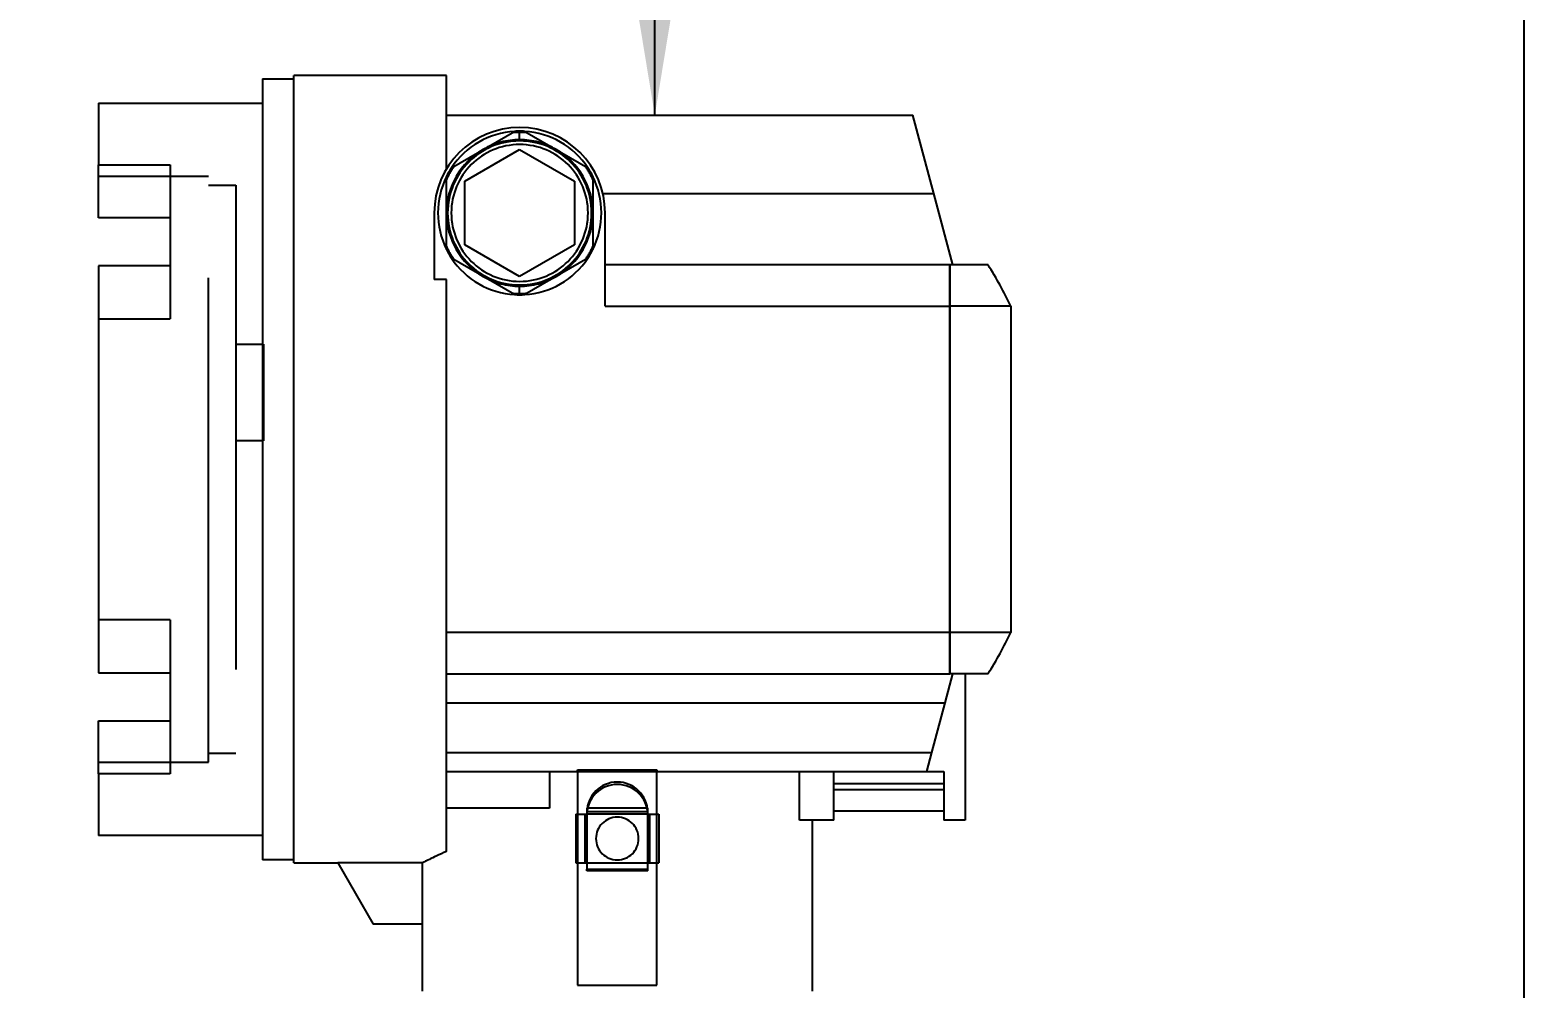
# Model space of a CAD drawing. Header units: metres. Extents: x 0 to 21025, y 0 to 14850.
# Drawn here: x 6137.6 to 6382.5, y 6479.7 to 6636.7 of the extents above; entities that cross this region are included whole.
import ezdxf

# ---------------------------------------------------------------- set-up
doc = ezdxf.new("R2010")
doc.units = ezdxf.units.M
doc.header["$LTSCALE"] = 25
doc.linetypes.add('HIDDEN2', pattern=[4.7625, 3.175, -1.5875])
for name, color, linetype in [('18_COTAS', 7, 'Continuous'), ('SDM', 7, 'Continuous'), ('SL4', 4, 'Continuous'), ('ST1', 7, 'HIDDEN2')]:
    doc.layers.add(name, color=color, linetype=linetype)
doc.styles.add('ROMANS', font='ROMANS.SHX')
doc.dimstyles.new('25___1-25', dxfattribs={"dimscale": 25, "dimtxt": 2.5, "dimasz": 2, "dimexe": 1.5, "dimexo": 1, "dimgap": 0.5, "dimtad": 1, "dimzin": 12, "dimtxsty": 'ROMANS', "dimcen": 0, "dimclrd": 256, "dimclre": 256, "dimclrt": 3, "dimazin": 3, "dimtfac": 1, "dimtmove": 0, "dimatfit": 0, "dimfxl": 1, "dimlwd": -1, "dimlwe": -1, "dimarcsym": 0})

# ---------------------------------------------------------------- blocks, each defined once
blk = doc.blocks.new('*D13')
at = {"layer": '18_COTAS', "transparency": 16777216}
for p, q in [((2083.56, 6357.87), (2083.56, 7037.95)), ((6382.51, 6357.87), (6382.51, 7037.95)), ((2133.56, 7000.45), (6332.51, 7000.45))]:
    blk.add_line(p, q, dxfattribs=at)
for points in [[(2133.56, 7008.78), (2133.56, 6992.11), (2083.56, 7000.45)], [(6332.51, 7008.78), (6332.51, 6992.11), (6382.51, 7000.45)]]:
    blk.add_solid(points, dxfattribs=at)
at = {"layer": 'Defpoints', "color": 0, "transparency": 16777216}
for p in [(6382.51, 7000.45), (2083.56, 6332.87), (6382.51, 6332.87)]:
    blk.add_point(p, dxfattribs=at)
at = {"layer": '18_COTAS', "color": 3, "transparency": 16777216, "insert": (4233.04, 7050.15), "char_height": 62.5, "attachment_point": 5, "style": 'ROMANS'}
blk.add_mtext('4298,95', dxfattribs=at)

msp = doc.modelspace()

# ---------------------------------------------------------------- linework, layer by layer
at = {"layer": 'SL4'}
for p, q in [((6175.772, 6628.668), (6180.892, 6628.668)), ((6175.772, 6628.668), (6175.772, 6500.668)), ((6180.892, 6500.168), (6180.892, 6629.168)), ((6205.892, 6629.168), (6180.892, 6629.168)), ((6205.892, 6613.879), (6205.892, 6629.168)), ((6148.892, 6624.668), (6148.892, 6614.553)), ((6148.892, 6624.668), (6175.772, 6624.668)), ((6205.892, 6622.668), (6282.327, 6622.668)), ((6285.756, 6609.871), (6282.327, 6622.668)), ((6206.727, 6614.079), (6217.056, 6620.042)), ((6218.727, 6620.042), (6229.056, 6614.079)), ((6208.892, 6611.864), (6217.892, 6617.06)), ((6217.892, 6617.06), (6226.892, 6611.864)), ((6148.892, 6614.553), (6160.592, 6614.553)), ((6148.892, 6605.858), (6148.892, 6614.553)), ((6160.592, 6614.553), (6160.592, 6598.007)), ((6205.892, 6600.705), (6205.892, 6612.631)), ((6229.892, 6612.631), (6229.892, 6600.705)), ((6208.892, 6601.472), (6208.892, 6611.864)), ((6226.892, 6611.864), (6226.892, 6601.472)), ((6231.52, 6609.871), (6285.756, 6609.871)), ((6288.892, 6598.168), (6285.756, 6609.871)), ((6160.592, 6605.858), (6148.892, 6605.858)), ((6203.892, 6606.668), (6203.892, 6595.781)), ((6231.892, 6591.389), (6231.892, 6606.668)), ((6217.892, 6596.276), (6208.892, 6601.472)), ((6226.892, 6601.472), (6217.892, 6596.276)), ((6148.892, 6598.007), (6148.892, 6531.329)), ((6160.592, 6598.007), (6148.892, 6598.007)), ((6217.056, 6593.294), (6206.727, 6599.257)), ((6229.056, 6599.257), (6218.727, 6593.294)), ((6288.392, 6598.168), (6231.892, 6598.168)), ((6288.392, 6598.168), (6288.392, 6591.389)), ((6294.655, 6598.168), (6288.392, 6598.168)), ((6205.892, 6595.781), (6203.892, 6595.781)), ((6205.892, 6502.056), (6205.892, 6595.781)), ((6231.892, 6591.389), (6288.392, 6591.389)), ((6288.392, 6591.389), (6288.392, 6537.947)), ((6298.392, 6591.389), (6288.392, 6591.389)), ((6298.392, 6591.389), (6298.392, 6537.947)), ((6288.392, 6537.947), (6205.892, 6537.947)), ((6288.392, 6537.947), (6288.392, 6531.168)), ((6298.392, 6537.947), (6288.392, 6537.947)), ((6148.892, 6531.329), (6160.592, 6531.329)), ((6160.592, 6531.329), (6160.592, 6514.783)), ((6205.892, 6531.168), (6288.392, 6531.168)), ((6287.623, 6526.432), (6288.892, 6531.168)), ((6294.655, 6531.168), (6288.392, 6531.168)), ((6290.892, 6531.168), (6290.892, 6507.168)), ((6205.892, 6526.432), (6287.623, 6526.432)), ((6285.434, 6518.265), (6287.623, 6526.432)), ((6148.892, 6523.477), (6160.592, 6523.477)), ((6148.892, 6514.783), (6148.892, 6523.477)), ((6205.892, 6518.265), (6285.434, 6518.265)), ((6284.604, 6515.168), (6285.434, 6518.265)), ((6148.892, 6514.783), (6148.892, 6504.668)), ((6160.592, 6514.783), (6148.892, 6514.783)), ((6205.892, 6515.168), (6284.604, 6515.168)), ((6222.756, 6515.168), (6222.756, 6509.168)), ((6263.754, 6507.168), (6263.754, 6515.168)), ((6269.392, 6507.168), (6269.392, 6515.168)), ((6284.604, 6515.168), (6287.392, 6515.168)), ((6287.392, 6515.168), (6287.392, 6507.168)), ((6269.392, 6513.168), (6287.392, 6513.168)), ((6269.392, 6512.219), (6287.392, 6512.219)), ((6222.756, 6509.168), (6205.892, 6509.168)), ((6269.392, 6507.168), (6263.754, 6507.168)), ((6265.892, 6479.168), (6265.892, 6507.168)), ((6287.392, 6508.668), (6269.392, 6508.668)), ((6290.892, 6507.168), (6287.392, 6507.168)), ((6175.772, 6504.668), (6148.892, 6504.668)), ((6180.892, 6500.668), (6175.772, 6500.668)), ((6180.892, 6500.168), (6188.118, 6500.168)), ((6201.927, 6500.185), (6188.108, 6500.185)), ((6188.108, 6500.185), (6193.892, 6490.168)), ((6201.927, 6500.185), (6201.927, 6490.168)), ((6201.927, 6490.168), (6193.892, 6490.168)), ((6201.892, 6490.168), (6201.892, 6479.168))]:
    msp.add_line(p, q, dxfattribs=at)
for centre, radius, start, end in [((6217.892, 6606.668), 14, 90, 180), ((6217.892, 6606.668), 13.4, 93.57561, 146.42439), ((6217.892, 6606.668), 13.4, 90, 93.57561), ((6217.892, 6606.668), 14, 0, 90), ((6217.892, 6606.668), 13.4, 86.42439, 90), ((6217.892, 6606.668), 13.4, 33.57561, 86.42439), ((6217.892, 6606.668), 13.4, 153.57561, 206.42439), ((6217.892, 6606.668), 13.4, 146.42439, 153.57561), ((6217.892, 6606.668), 13.4, 26.42439, 33.57561), ((6217.892, 6606.668), 13.4, 333.57561, 26.42439), ((6217.892, 6606.668), 13.4, 206.42439, 213.57561), ((6217.892, 6606.668), 13.4, 326.42439, 333.57561), ((6217.892, 6606.668), 13.4, 213.57561, 266.42439), ((6217.892, 6606.668), 13.4, 273.57561, 326.42439), ((6241.892, 6564.668), 62.5, 25.31107, 32.41175), ((6217.892, 6606.668), 13.4, 266.42439, 270), ((6217.892, 6606.668), 13.4, 270, 273.57561), ((6241.892, 6564.668), 62.5, 327.58825, 334.68893)]:
    msp.add_arc(centre, radius, start, end, dxfattribs=at)
msp.add_open_spline([(6205.892, 6502.056), (6205.334, 6501.803), (6204.221, 6501.297), (6203.041, 6500.732), (6202.217, 6500.329), (6202.023, 6500.233), (6201.927, 6500.185)], degree=3, knots=[0, 0, 0, 0, 0.25291845, 0.50519385, 0.75490018, 1, 1, 1, 1], dxfattribs=at)
at = {"layer": 'ST1'}
for p, q in [((6217.892, 6618.668), (6217.892, 6619.868)), ((6166.892, 6612.668), (6148.892, 6612.668)), ((6166.892, 6516.668), (6166.892, 6612.668)), ((6166.892, 6611.228), (6171.392, 6611.228)), ((6171.392, 6611.228), (6171.392, 6518.108)), ((6160.592, 6598.007), (6160.592, 6589.312)), ((6288.392, 6591.389), (6288.392, 6598.168)), ((6217.892, 6593.468), (6217.892, 6594.668)), ((6288.392, 6537.947), (6288.392, 6591.389)), ((6148.892, 6589.312), (6160.592, 6589.312)), ((6171.392, 6585.154), (6175.892, 6585.154)), ((6175.892, 6585.154), (6175.892, 6569.324)), ((6175.892, 6569.324), (6171.392, 6569.324)), ((6160.592, 6540.024), (6148.892, 6540.024)), ((6160.592, 6540.024), (6160.592, 6531.329)), ((6288.392, 6531.168), (6288.392, 6537.947)), ((6205.892, 6526.432), (6287.623, 6526.432)), ((6148.892, 6516.668), (6166.892, 6516.668)), ((6171.392, 6518.108), (6166.892, 6518.108)), ((6205.892, 6518.265), (6285.434, 6518.265)), ((6227.392, 6515.168), (6227.392, 6515.434)), ((6227.392, 6515.434), (6240.392, 6515.434)), ((6227.392, 6515.168), (6227.392, 6480.168)), ((6240.392, 6515.434), (6240.392, 6515.168)), ((6240.392, 6480.168), (6240.392, 6515.168)), ((6227.092, 6508.168), (6227.092, 6500.168)), ((6227.092, 6508.168), (6228.592, 6508.168)), ((6228.592, 6508.168), (6228.592, 6500.168)), ((6228.592, 6508.168), (6228.892, 6508.168)), ((6238.892, 6509.168), (6228.892, 6509.168)), ((6228.892, 6509.168), (6228.892, 6499.168)), ((6238.892, 6508.556), (6228.892, 6508.556)), ((6238.892, 6508.168), (6228.892, 6508.168)), ((6238.892, 6499.168), (6238.892, 6509.168)), ((6238.892, 6508.168), (6239.192, 6508.168)), ((6239.192, 6508.168), (6239.192, 6500.168)), ((6239.192, 6508.168), (6240.692, 6508.168)), ((6240.692, 6508.168), (6240.692, 6500.168)), ((6227.092, 6500.168), (6228.592, 6500.168)), ((6228.592, 6500.168), (6228.892, 6500.168)), ((6228.892, 6500.168), (6238.892, 6500.168)), ((6238.892, 6500.168), (6239.192, 6500.168)), ((6239.192, 6500.168), (6240.692, 6500.168)), ((6228.892, 6499.168), (6238.892, 6499.168)), ((6228.892, 6498.868), (6228.892, 6499.168)), ((6238.892, 6498.868), (6228.892, 6498.868)), ((6238.892, 6498.868), (6238.892, 6499.168)), ((6227.392, 6480.168), (6240.392, 6480.168))]:
    msp.add_line(p, q, dxfattribs=at)
for centre, radius, start, end in [((6217.892, 6606.668), 13.2, 90, 95.38002), ((6217.892, 6606.668), 13.2, 84.61998, 90), ((6217.892, 6606.668), 12, 120, 180), ((6217.892, 6606.668), 11.8, 90, 270), ((6217.892, 6606.668), 11.21, 90, 270), ((6217.892, 6606.668), 12, 90, 120), ((6217.892, 6606.668), 12, 60, 90), ((6217.892, 6606.668), 11.8, 270, 90), ((6217.892, 6606.668), 11.21, 270, 90), ((6217.892, 6606.668), 12, 0, 60), ((6217.892, 6606.668), 13.2, 144.61998, 155.38002), ((6217.892, 6606.668), 13.2, 24.61998, 35.38002), ((6217.892, 6606.668), 12, 180, 240), ((6217.892, 6606.668), 12, 300, 0), ((6217.892, 6606.668), 13.2, 204.61998, 215.38002), ((6217.892, 6606.668), 13.2, 324.61998, 335.38002), ((6217.892, 6606.668), 12, 240, 270), ((6217.892, 6606.668), 12, 270, 300), ((6217.892, 6606.668), 13.2, 264.61998, 270), ((6217.892, 6606.668), 13.2, 270, 275.38002), ((6233.892, 6508.424), 5.002, 1.51368, 178.48632), ((6233.892, 6508.036), 5.002, 1.51368, 178.48632), ((6233.892, 6504.168), 3.5, 90, 270), ((6233.892, 6504.168), 3.5, 270, 90)]:
    msp.add_arc(centre, radius, start, end, dxfattribs=at)

# ---------------------------------------------------------------- dimensions: what is measured, and where the dimension line sits
at = {"layer": '18_COTAS'}
dim = msp.add_linear_dim(base=(6382.514, 7000.445), p1=(2083.564, 6332.865), p2=(6382.514, 6332.865), dimstyle='25___1-25', dxfattribs=at)
dim.commit()
dim.dimension.update_dxf_attribs({"geometry": '*D13', "text_midpoint": (4233.039, 7050.147)})

# ---------------------------------------------------------------- leaders
at = {"layer": 'SDM'}
msp.add_leader([(6240.04, 6622.668), (6240.04, 6814.53), (5859.734, 6814.53)], dimstyle='25___1-25', override={"dimgap": 0.5, "dimtad": 0}, dxfattribs=at)

doc.saveas('drawing.dxf')
